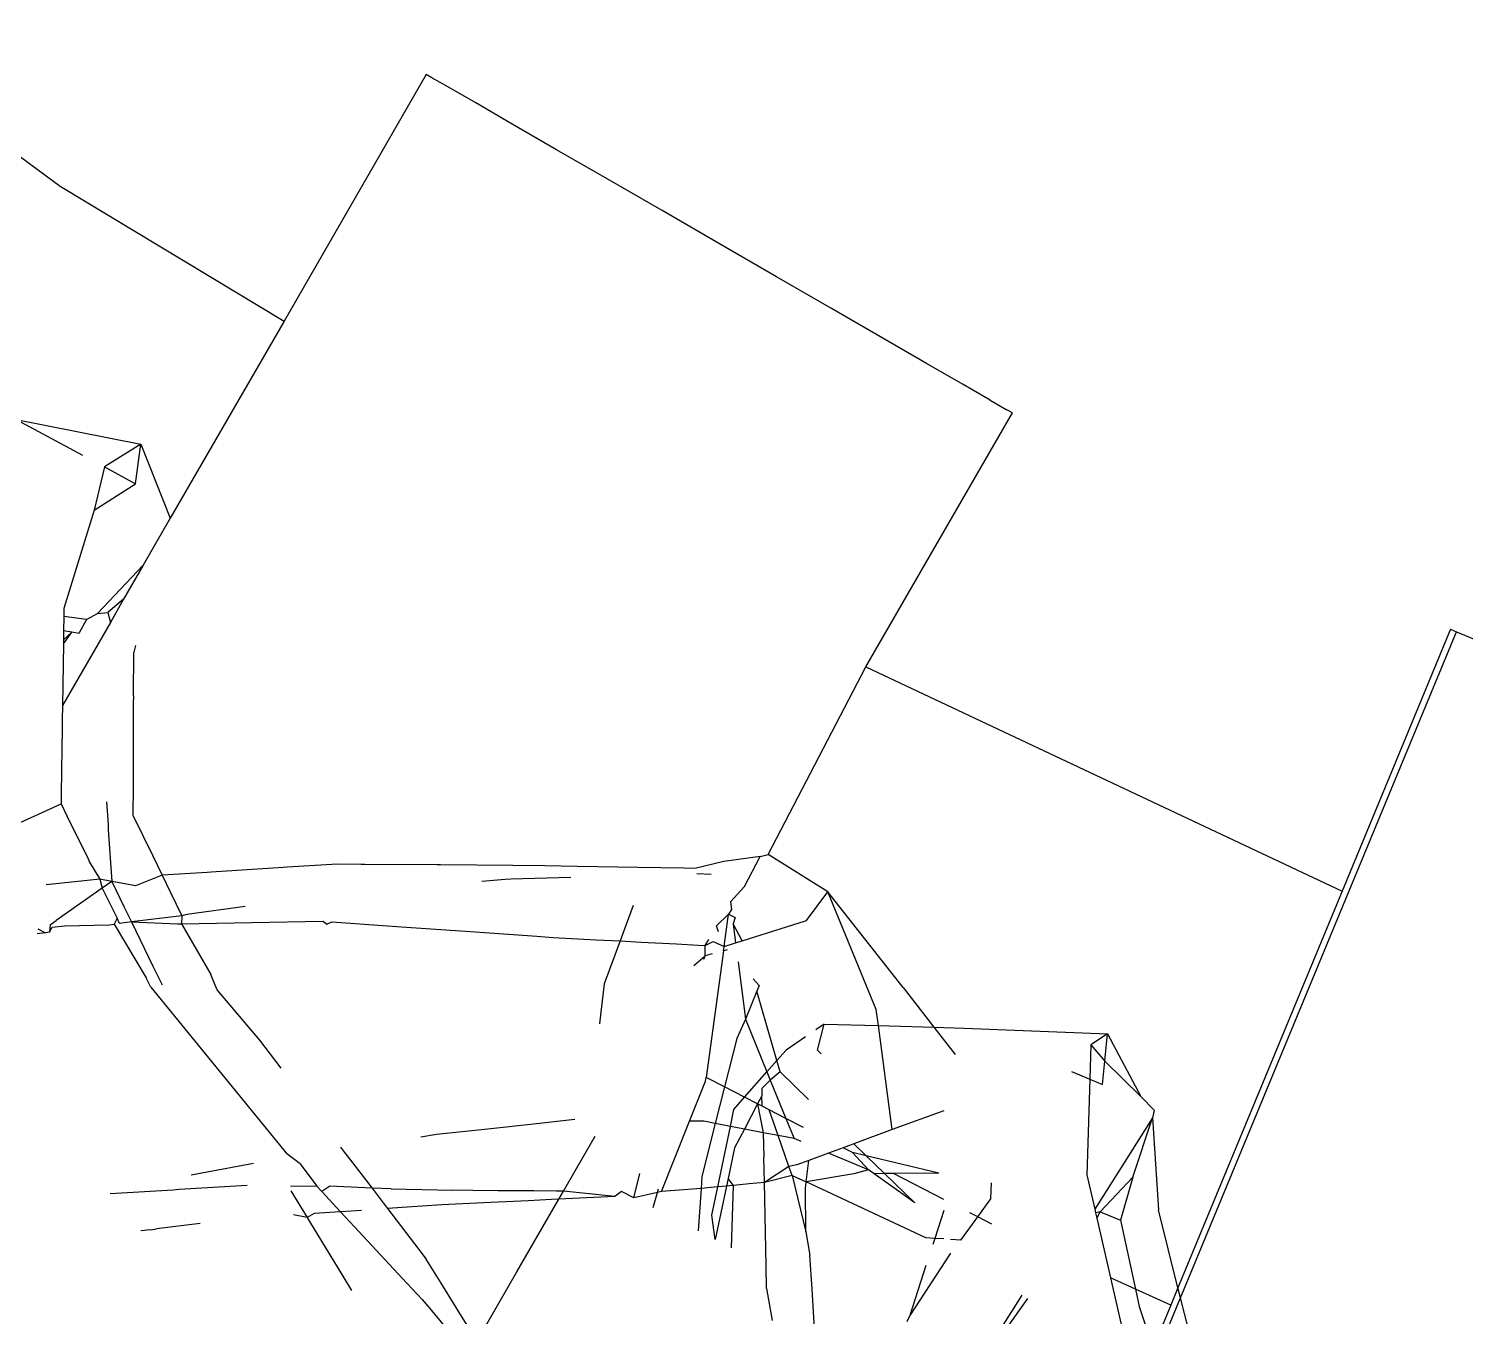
# Model space of a CAD drawing. Header units: inches. Extents: x 3324238 to 135265466, y -1036581 to 20094598.
# Drawn here: x 3354732.8879 to 3354733.3207, y -519089.1451 to -519088.7573 of the extents above; entities that cross this region are included whole.
import ezdxf

# ---------------------------------------------------------------- set-up
doc = ezdxf.new("R2010")
doc.units = ezdxf.units.IN
doc.header["$MEASUREMENT"] = 0

msp = doc.modelspace()

# ---------------------------------------------------------------- linework, layer by layer
for p, q in [((3354732.8332, -519088.75732, 0.00267), (3354732.89741, -519088.80478, 0.00267)), ((3354733.00767, -519088.77109, 0.00267), (3354732.96485, -519088.84536, 0.00267)), ((3354733.00937, -519088.77207, 0.00267), (3354733.00767, -519088.77109, 0.00267)), ((3354733.01439, -519088.77497, 0.00267), (3354733.00937, -519088.77207, 0.00267)), ((3354733.02255, -519088.77968, 0.00267), (3354733.01439, -519088.77497, 0.00267)), ((3354733.03353, -519088.78602, 0.00267), (3354733.02255, -519088.77968, 0.00267)), ((3354733.04691, -519088.79375, 0.00267), (3354733.03353, -519088.78602, 0.00267)), ((3354733.06218, -519088.80256, 0.00267), (3354733.04691, -519088.79375, 0.00267)), ((3354732.89741, -519088.80478, 0.00267), (3354732.96485, -519088.84536, 0.00267)), ((3354733.07875, -519088.81212, 0.00267), (3354733.06218, -519088.80256, 0.00267)), ((3354733.09597, -519088.82207, 0.00267), (3354733.07875, -519088.81212, 0.00267)), ((3354733.1132, -519088.83201, 0.00267), (3354733.09597, -519088.82207, 0.00267)), ((3354733.12976, -519088.84158, 0.00267), (3354733.1132, -519088.83201, 0.00267)), ((3354733.14503, -519088.85039, 0.00267), (3354733.12976, -519088.84158, 0.00267)), ((3354732.96485, -519088.84536, 0.00267), (3354732.93054, -519088.90473, 0.00267)), ((3354733.15841, -519088.85812, 0.00267), (3354733.14503, -519088.85039, 0.00267)), ((3354733.16939, -519088.86446, 0.00267), (3354733.15841, -519088.85812, 0.00267)), ((3354733.17248, -519088.86624, 0.00267), (3354733.16939, -519088.86446, 0.00267)), ((3354733.17755, -519088.86917, 0.00267), (3354733.17248, -519088.86624, 0.00267)), ((3354733.17755, -519088.86917, 0.00267), (3354733.18258, -519088.87207, 0.00267)), ((3354732.88409, -519088.87503, 0.00267), (3354732.90412, -519088.8858, 0.00267)), ((3354732.88409, -519088.87503, 0.00267), (3354732.92163, -519088.88242, 0.00267)), ((3354733.14013, -519088.94954, 0.00267), (3354733.18427, -519088.87305, 0.00267)), ((3354733.18427, -519088.87305, 0.00267), (3354733.18258, -519088.87207, 0.00267)), ((3354732.92163, -519088.88242, 0.00267), (3354732.9107, -519088.88933, 0.00267)), ((3354732.9201, -519088.89438, 0.00267), (3354732.92163, -519088.88242, 0.00267)), ((3354732.92163, -519088.88242, 0.00267), (3354732.93054, -519088.90473, 0.00267)), ((3354732.9107, -519088.88933, 0.00267), (3354732.90763, -519088.90231, 0.00267)), ((3354732.9107, -519088.88933, 0.00267), (3354732.9201, -519088.89438, 0.00267)), ((3354732.9107, -519088.88933, 0.00267), (3354732.9201, -519088.89438, 0.00267)), ((3354732.90763, -519088.90231, 0.00267), (3354732.9201, -519088.89438, 0.00267)), ((3354732.90763, -519088.90231, 0.00267), (3354732.89848, -519088.93194, 0.00267)), ((3354732.93054, -519088.90473, 0.00267), (3354732.92238, -519088.91886, 0.00267)), ((3354732.92238, -519088.91886, 0.00267), (3354732.90866, -519088.93347, 0.00267)), ((3354732.92238, -519088.91886, 0.00267), (3354732.91646, -519088.92911, 0.00267)), ((3354732.91646, -519088.92911, 0.00267), (3354732.9117, -519088.9332, 0.00267)), ((3354732.91646, -519088.92911, 0.00267), (3354732.91249, -519088.93616, 0.00267)), ((3354732.89845, -519088.93437, 0.00267), (3354732.89839, -519088.93864, 0.00267)), ((3354732.89848, -519088.93194, 0.00267), (3354732.89845, -519088.93437, 0.00267)), ((3354732.90535, -519088.93523, 0.00267), (3354732.89845, -519088.93437, 0.00267)), ((3354732.90535, -519088.93523, 0.00267), (3354732.90298, -519088.93952, 0.00267)), ((3354732.90535, -519088.93523, 0.00267), (3354732.90866, -519088.93347, 0.00267)), ((3354732.90866, -519088.93347, 0.00267), (3354732.9117, -519088.9332, 0.00267)), ((3354732.9117, -519088.9332, 0.00267), (3354732.91249, -519088.93616, 0.00267)), ((3354732.91249, -519088.93616, 0.00267), (3354732.89806, -519088.96118, 0.00267)), ((3354732.89833, -519088.94255, 0.00267), (3354732.90091, -519088.93913, 0.00267)), ((3354732.89839, -519088.93864, 0.00267), (3354732.89835, -519088.94137, 0.00267)), ((3354732.90091, -519088.93913, 0.00267), (3354732.89835, -519088.94137, 0.00267)), ((3354732.90091, -519088.93913, 0.00267), (3354732.89839, -519088.93864, 0.00267)), ((3354732.90298, -519088.93952, 0.00267), (3354732.90091, -519088.93913, 0.00267)), ((3354733.23489, -519089.13963, 0.00267), (3354733.318, -519088.93894, 0.00267)), ((3354733.31619, -519088.93819, 0.00267), (3354733.28355, -519089.01708, 0.00267)), ((3354733.31619, -519088.93819, 0.00267), (3354733.318, -519088.93894, 0.00267)), ((3354733.318, -519088.93894, 0.00267), (3354733.32336, -519088.94116, 0.00267)), ((3354732.89833, -519088.94255, 0.00267), (3354732.89806, -519088.96118, 0.00267)), ((3354732.89835, -519088.94137, 0.00267), (3354732.89833, -519088.94255, 0.00267)), ((3354732.92008, -519088.94307, 0.00267), (3354732.91953, -519088.94512, 0.00267)), ((3354732.9195, -519088.95823, 0.00267), (3354732.91953, -519088.94512, 0.00267)), ((3354733.11062, -519089.00602, 0.00267), (3354733.14013, -519088.94954, 0.00267)), ((3354733.14013, -519088.94954, 0.00267), (3354733.28355, -519089.01708, 0.00267)), ((3354732.89806, -519088.96118, 0.00267), (3354732.898, -519088.9656, 0.00267)), ((3354732.91942, -519088.98372, 0.00267), (3354732.91949, -519088.9594, 0.00267)), ((3354732.9195, -519088.95823, 0.00267), (3354732.91949, -519088.9594, 0.00267)), ((3354732.898, -519088.9656, 0.00267), (3354732.89784, -519088.97691, 0.00267)), ((3354732.89782, -519088.97792, 0.00267), (3354732.89764, -519088.9908, 0.00267)), ((3354732.89784, -519088.97691, 0.00267), (3354732.89782, -519088.97792, 0.00267)), ((3354732.91939, -519088.99444, 0.00267), (3354732.91942, -519088.98531, 0.00267)), ((3354732.91942, -519088.98531, 0.00267), (3354732.91942, -519088.98372, 0.00267)), ((3354732.85259, -519089.01119, 0.00267), (3354732.89764, -519088.9908, 0.00267)), ((3354732.89764, -519088.9908, 0.00267), (3354732.89941, -519088.99442, 0.00267)), ((3354732.91134, -519088.99019, 0.00267), (3354732.91178, -519088.99697, 0.00267)), ((3354732.89941, -519088.99442, 0.00267), (3354732.90577, -519089.00738, 0.00267)), ((3354732.91939, -519088.99444, 0.00267), (3354732.92526, -519089.00645, 0.00267)), ((3354732.91178, -519088.99697, 0.00267), (3354732.91187, -519088.99849, 0.00267)), ((3354732.91187, -519088.99849, 0.00267), (3354732.91289, -519089.01417, 0.00267)), ((3354732.90577, -519089.00738, 0.00267), (3354732.90623, -519089.00834, 0.00267)), ((3354732.90623, -519089.00834, 0.00267), (3354732.90927, -519089.01346, 0.00267)), ((3354732.92526, -519089.00645, 0.00267), (3354732.9281, -519089.01228, 0.00267)), ((3354732.98093, -519089.00896, 0.00267), (3354732.96575, -519089.00991, 0.00267)), ((3354732.98807, -519089.00902, 0.00267), (3354732.98093, -519089.00896, 0.00267)), ((3354732.98917, -519089.00903, 0.00267), (3354732.98807, -519089.00902, 0.00267)), ((3354733.01093, -519089.0092, 0.00267), (3354732.98917, -519089.00903, 0.00267)), ((3354733.01193, -519089.00921, 0.00267), (3354733.01093, -519089.0092, 0.00267)), ((3354733.03379, -519089.00938, 0.00267), (3354733.01193, -519089.00921, 0.00267)), ((3354733.0434, -519089.00946, 0.00267), (3354733.03379, -519089.00938, 0.00267)), ((3354733.05312, -519089.00963, 0.00267), (3354733.0434, -519089.00946, 0.00267)), ((3354733.09731, -519089.00819, 0.00267), (3354733.08856, -519089.01026, 0.00267)), ((3354733.10468, -519089.00717, 0.00267), (3354733.09731, -519089.00819, 0.00267)), ((3354733.1035, -519089.01565, 0.00267), (3354733.1083, -519089.00666, 0.00267)), ((3354733.1083, -519089.00666, 0.00267), (3354733.10468, -519089.00717, 0.00267)), ((3354733.1083, -519089.00666, 0.00267), (3354733.11062, -519089.00602, 0.00267)), ((3354733.12861, -519089.01725, 0.00267), (3354733.11062, -519089.00602, 0.00267)), ((3354732.90927, -519089.01346, 0.00267), (3354732.90179, -519089.01428, 0.00267)), ((3354732.91289, -519089.01417, 0.00267), (3354732.90927, -519089.01346, 0.00267)), ((3354732.90927, -519089.01346, 0.00267), (3354732.91007, -519089.01616, 0.00267)), ((3354732.9281, -519089.01228, 0.00267), (3354732.92008, -519089.0155, 0.00267)), ((3354732.94163, -519089.01143, 0.00267), (3354732.9281, -519089.01228, 0.00267)), ((3354732.9281, -519089.01228, 0.00267), (3354732.93065, -519089.01749, 0.00267)), ((3354732.94285, -519089.01135, 0.00267), (3354732.94163, -519089.01143, 0.00267)), ((3354732.96454, -519089.00999, 0.00267), (3354732.94285, -519089.01135, 0.00267)), ((3354732.96575, -519089.00991, 0.00267), (3354732.96454, -519089.00999, 0.00267)), ((3354733.03139, -519089.01359, 0.00267), (3354733.0244, -519089.01422, 0.00267)), ((3354733.03315, -519089.01343, 0.00267), (3354733.03139, -519089.01359, 0.00267)), ((3354733.0512, -519089.01297, 0.00267), (3354733.03315, -519089.01343, 0.00267)), ((3354733.07135, -519089.00995, 0.00267), (3354733.05312, -519089.00963, 0.00267)), ((3354733.08527, -519089.0102, 0.00267), (3354733.07135, -519089.00995, 0.00267)), ((3354733.08856, -519089.01026, 0.00267), (3354733.08527, -519089.0102, 0.00267)), ((3354733.0935, -519089.01204, 0.00267), (3354733.08918, -519089.01191, 0.00267)), ((3354732.90179, -519089.01428, 0.00267), (3354732.89312, -519089.01523, 0.00267)), ((3354732.91007, -519089.01616, 0.00267), (3354732.89617, -519089.02591, 0.00267)), ((3354732.91289, -519089.01417, 0.00267), (3354732.91007, -519089.01616, 0.00267)), ((3354732.91007, -519089.01616, 0.00267), (3354732.91451, -519089.02523, 0.00267)), ((3354732.91904, -519089.0153, 0.00267), (3354732.91289, -519089.01417, 0.00267)), ((3354732.91289, -519089.01417, 0.00267), (3354732.91655, -519089.02167, 0.00267)), ((3354732.92008, -519089.0155, 0.00267), (3354732.91904, -519089.0153, 0.00267)), ((3354732.93065, -519089.01749, 0.00267), (3354732.93407, -519089.02451, 0.00267)), ((3354733.09928, -519089.02032, 0.00267), (3354733.1035, -519089.01565, 0.00267)), ((3354733.12225, -519089.02595, 0.00267), (3354733.12861, -519089.01725, 0.00267)), ((3354733.14325, -519089.05269, 0.00267), (3354733.12861, -519089.01725, 0.00267)), ((3354733.15133, -519089.04616, 0.00267), (3354733.12861, -519089.01725, 0.00267)), ((3354733.28355, -519089.01708, 0.00267), (3354733.23413, -519089.13659, 0.00267)), ((3354732.91655, -519089.02167, 0.00267), (3354732.91882, -519089.02634, 0.00267)), ((3354732.95313, -519089.02174, 0.00267), (3354732.93557, -519089.02409, 0.00267)), ((3354733.07, -519089.02142, 0.00267), (3354733.06603, -519089.03209, 0.00267)), ((3354733.09928, -519089.02032, 0.00267), (3354733.09957, -519089.02258, 0.00267)), ((3354732.89433, -519089.02721, 0.00267), (3354732.89617, -519089.02591, 0.00267)), ((3354732.91451, -519089.02523, 0.00267), (3354732.91365, -519089.02703, 0.00267)), ((3354732.91529, -519089.02681, 0.00267), (3354732.91451, -519089.02523, 0.00267)), ((3354732.91882, -519089.02634, 0.00267), (3354732.91529, -519089.02681, 0.00267)), ((3354732.93407, -519089.02451, 0.00267), (3354732.91882, -519089.02634, 0.00267)), ((3354732.91882, -519089.02634, 0.00267), (3354732.92533, -519089.03967, 0.00267)), ((3354732.91882, -519089.02634, 0.00267), (3354732.93267, -519089.02695, 0.00267)), ((3354732.93407, -519089.02451, 0.00267), (3354732.93395, -519089.02693, 0.00267)), ((3354732.93395, -519089.02693, 0.00267), (3354732.95498, -519089.02656, 0.00267)), ((3354732.93557, -519089.02409, 0.00267), (3354732.93407, -519089.02451, 0.00267)), ((3354732.95498, -519089.02656, 0.00267), (3354732.97665, -519089.02618, 0.00267)), ((3354732.97665, -519089.02618, 0.00267), (3354732.9777, -519089.02699, 0.00267)), ((3354732.9777, -519089.02699, 0.00267), (3354732.97926, -519089.02636, 0.00267)), ((3354732.97926, -519089.02636, 0.00267), (3354733.00018, -519089.02783, 0.00267)), ((3354733.09509, -519089.02757, 0.00267), (3354733.09876, -519089.02401, 0.00267)), ((3354733.09741, -519089.03374, 0.00267), (3354733.09876, -519089.02401, 0.00267)), ((3354733.09957, -519089.02258, 0.00267), (3354733.09876, -519089.02401, 0.00267)), ((3354733.09876, -519089.02401, 0.00267), (3354733.10072, -519089.025, 0.00267)), ((3354733.10072, -519089.025, 0.00267), (3354733.10014, -519089.02696, 0.00267)), ((3354733.10288, -519089.03203, 0.00267), (3354733.12225, -519089.02595, 0.00267)), ((3354732.89292, -519089.02964, 0.00267), (3354732.8904, -519089.02996, 0.00267)), ((3354732.89068, -519089.02846, 0.00267), (3354732.89292, -519089.02964, 0.00267)), ((3354732.89412, -519089.02949, 0.00267), (3354732.89292, -519089.02964, 0.00267)), ((3354732.89433, -519089.02721, 0.00267), (3354732.89412, -519089.02949, 0.00267)), ((3354732.89412, -519089.02949, 0.00267), (3354732.89499, -519089.02796, 0.00267)), ((3354732.89499, -519089.02796, 0.00267), (3354732.89872, -519089.02754, 0.00267)), ((3354732.89872, -519089.02754, 0.00267), (3354732.91216, -519089.02722, 0.00267)), ((3354732.91216, -519089.02722, 0.00267), (3354732.91365, -519089.02703, 0.00267)), ((3354732.91365, -519089.02703, 0.00267), (3354732.92331, -519089.04317, 0.00267)), ((3354732.93267, -519089.02695, 0.00267), (3354732.93395, -519089.02693, 0.00267)), ((3354732.93395, -519089.02693, 0.00267), (3354732.94273, -519089.04224, 0.00267)), ((3354733.00018, -519089.02783, 0.00267), (3354733.02235, -519089.02938, 0.00267)), ((3354733.02235, -519089.02938, 0.00267), (3354733.04097, -519089.03069, 0.00267)), ((3354733.04097, -519089.03069, 0.00267), (3354733.04588, -519089.03103, 0.00267)), ((3354733.04588, -519089.03103, 0.00267), (3354733.05887, -519089.03172, 0.00267)), ((3354733.09575, -519089.02933, 0.00267), (3354733.09509, -519089.02757, 0.00267)), ((3354733.10014, -519089.02696, 0.00267), (3354733.10087, -519089.03266, 0.00267)), ((3354733.10288, -519089.03203, 0.00267), (3354733.10014, -519089.02696, 0.00267)), ((3354733.05887, -519089.03172, 0.00267), (3354733.06603, -519089.03209, 0.00267)), ((3354733.06603, -519089.03209, 0.00267), (3354733.06124, -519089.045, 0.00267)), ((3354733.06603, -519089.03209, 0.00267), (3354733.07244, -519089.03243, 0.00267)), ((3354733.07244, -519089.03243, 0.00267), (3354733.083, -519089.03298, 0.00267)), ((3354733.083, -519089.03298, 0.00267), (3354733.0896, -519089.03333, 0.00267)), ((3354733.0896, -519089.03333, 0.00267), (3354733.0917, -519089.03344, 0.00267)), ((3354733.09166, -519089.03656, 0.00267), (3354733.0917, -519089.03344, 0.00267)), ((3354733.0917, -519089.03344, 0.00267), (3354733.09274, -519089.03164, 0.00267)), ((3354733.0917, -519089.03344, 0.00267), (3354733.09409, -519089.03225, 0.00267)), ((3354733.09723, -519089.03505, 0.00267), (3354733.09196, -519089.07322, 0.00267)), ((3354733.09409, -519089.03225, 0.00267), (3354733.09741, -519089.03374, 0.00267)), ((3354733.09723, -519089.03505, 0.00267), (3354733.09741, -519089.03374, 0.00267)), ((3354733.09833, -519089.03476, 0.00267), (3354733.09723, -519089.03505, 0.00267)), ((3354733.09741, -519089.03374, 0.00267), (3354733.10087, -519089.03266, 0.00267)), ((3354733.10087, -519089.03266, 0.00267), (3354733.10288, -519089.03203, 0.00267)), ((3354732.92533, -519089.03967, 0.00267), (3354732.92806, -519089.04528, 0.00267)), ((3354733.08824, -519089.03944, 0.00267), (3354733.09166, -519089.03656, 0.00267)), ((3354733.09131, -519089.03753, 0.00267), (3354733.09166, -519089.03656, 0.00267)), ((3354733.09382, -519089.03597, 0.00267), (3354733.09166, -519089.03656, 0.00267)), ((3354733.10162, -519089.03842, 0.00267), (3354733.10384, -519089.05561, 0.00267)), ((3354732.92469, -519089.04598, 0.00267), (3354732.92331, -519089.04317, 0.00267)), ((3354732.94408, -519089.04544, 0.00267), (3354732.94273, -519089.04224, 0.00267)), ((3354733.10799, -519089.04549, 0.00267), (3354733.10619, -519089.04349, 0.00267)), ((3354732.92469, -519089.04598, 0.00267), (3354732.96562, -519089.09619, 0.00267)), ((3354732.94467, -519089.04682, 0.00267), (3354732.94408, -519089.04544, 0.00267)), ((3354732.95753, -519089.06194, 0.00267), (3354732.94467, -519089.04682, 0.00267)), ((3354733.06124, -519089.045, 0.00267), (3354733.06023, -519089.05359, 0.00267)), ((3354733.10726, -519089.04722, 0.00267), (3354733.10384, -519089.05561, 0.00267)), ((3354733.10799, -519089.04549, 0.00267), (3354733.10726, -519089.04722, 0.00267)), ((3354733.11328, -519089.06811, 0.00267), (3354733.10726, -519089.04722, 0.00267)), ((3354733.15133, -519089.04616, 0.00267), (3354733.16059, -519089.05805, 0.00267)), ((3354733.14389, -519089.05757, 0.00267), (3354733.14325, -519089.05269, 0.00267)), ((3354733.06023, -519089.05359, 0.00267), (3354733.05982, -519089.05708, 0.00267)), ((3354733.10384, -519089.05561, 0.00267), (3354733.10125, -519089.06151, 0.00267)), ((3354733.10384, -519089.05561, 0.00267), (3354733.11029, -519089.07151, 0.00267)), ((3354733.12752, -519089.05711, 0.00267), (3354733.12501, -519089.05883, 0.00267)), ((3354733.12552, -519089.06498, 0.00267), (3354733.12752, -519089.05711, 0.00267)), ((3354733.12752, -519089.05711, 0.00267), (3354733.14389, -519089.05757, 0.00267)), ((3354733.10125, -519089.06151, 0.00267), (3354733.09754, -519089.07608, 0.00267)), ((3354733.1219, -519089.06095, 0.00267), (3354733.11605, -519089.06495, 0.00267)), ((3354733.14803, -519089.08886, 0.00267), (3354733.14389, -519089.05757, 0.00267)), ((3354733.14389, -519089.05757, 0.00267), (3354733.16059, -519089.05805, 0.00267)), ((3354733.16059, -519089.05805, 0.00267), (3354733.16967, -519089.05831, 0.00267)), ((3354733.16059, -519089.05805, 0.00267), (3354733.16705, -519089.06633, 0.00267)), ((3354733.16967, -519089.05831, 0.00267), (3354733.21286, -519089.0601, 0.00267)), ((3354733.21286, -519089.0601, 0.00267), (3354733.20787, -519089.06336, 0.00267)), ((3354733.21205, -519089.06834, 0.00267), (3354733.21286, -519089.0601, 0.00267)), ((3354733.21286, -519089.0601, 0.00267), (3354733.22296, -519089.07896, 0.00267)), ((3354732.96391, -519089.07044, 0.00267), (3354732.95753, -519089.06194, 0.00267)), ((3354733.11328, -519089.06811, 0.00267), (3354733.11605, -519089.06495, 0.00267)), ((3354733.1266, -519089.06612, 0.00267), (3354733.12552, -519089.06498, 0.00267)), ((3354733.20787, -519089.06336, 0.00267), (3354733.20755, -519089.07377, 0.00267)), ((3354733.20787, -519089.06336, 0.00267), (3354733.21205, -519089.06834, 0.00267)), ((3354733.11029, -519089.07151, 0.00267), (3354733.11328, -519089.06811, 0.00267)), ((3354733.11426, -519089.0715, 0.00267), (3354733.11328, -519089.06811, 0.00267)), ((3354733.21136, -519089.07537, 0.00267), (3354733.21205, -519089.06834, 0.00267)), ((3354733.21205, -519089.06834, 0.00267), (3354733.22296, -519089.07896, 0.00267)), ((3354733.08701, -519089.08635, 0.00267), (3354733.09181, -519089.07432, 0.00267)), ((3354733.09181, -519089.07432, 0.00267), (3354733.09196, -519089.07322, 0.00267)), ((3354733.09754, -519089.07608, 0.00267), (3354733.09196, -519089.07322, 0.00267)), ((3354733.10357, -519089.07917, 0.00267), (3354733.11029, -519089.07151, 0.00267)), ((3354733.1113, -519089.07398, 0.00267), (3354733.10872, -519089.07656, 0.00267)), ((3354733.11029, -519089.07151, 0.00267), (3354733.1113, -519089.07398, 0.00267)), ((3354733.11426, -519089.0715, 0.00267), (3354733.1113, -519089.07398, 0.00267)), ((3354733.1113, -519089.07398, 0.00267), (3354733.11598, -519089.08553, 0.00267)), ((3354733.11426, -519089.0715, 0.00267), (3354733.12285, -519089.07987, 0.00267)), ((3354733.20205, -519089.07144, 0.00267), (3354733.20755, -519089.07377, 0.00267)), ((3354733.20755, -519089.07377, 0.00267), (3354733.2067, -519089.10252, 0.00267)), ((3354733.20755, -519089.07377, 0.00267), (3354733.21136, -519089.07537, 0.00267)), ((3354733.09754, -519089.07608, 0.00267), (3354733.09474, -519089.08708, 0.00267)), ((3354733.10357, -519089.07917, 0.00267), (3354733.09754, -519089.07608, 0.00267)), ((3354733.10879, -519089.07873, 0.00267), (3354733.1075, -519089.08118, 0.00267)), ((3354733.10872, -519089.07656, 0.00267), (3354733.10879, -519089.07873, 0.00267)), ((3354733.1089, -519089.0819, 0.00267), (3354733.10879, -519089.07873, 0.00267)), ((3354733.09929, -519089.08795, 0.00267), (3354733.10037, -519089.08281, 0.00267)), ((3354733.10037, -519089.08281, 0.00267), (3354733.10357, -519089.07917, 0.00267)), ((3354733.1075, -519089.08118, 0.00267), (3354733.10351, -519089.08876, 0.00267)), ((3354733.1075, -519089.08118, 0.00267), (3354733.10357, -519089.07917, 0.00267)), ((3354733.1075, -519089.08118, 0.00267), (3354733.10915, -519089.08985, 0.00267)), ((3354733.1089, -519089.0819, 0.00267), (3354733.1075, -519089.08118, 0.00267)), ((3354733.11097, -519089.08296, 0.00267), (3354733.1089, -519089.0819, 0.00267)), ((3354733.11598, -519089.08553, 0.00267), (3354733.11097, -519089.08296, 0.00267)), ((3354733.11368, -519089.09072, 0.00267), (3354733.11097, -519089.08296, 0.00267)), ((3354733.22296, -519089.07896, 0.00267), (3354733.22691, -519089.08305, 0.00267)), ((3354733.22691, -519089.08305, 0.00267), (3354733.22641, -519089.08541, 0.00267)), ((3354733.04086, -519089.08716, 0.00267), (3354733.02616, -519089.08876, 0.00267)), ((3354733.05246, -519089.0859, 0.00267), (3354733.04086, -519089.08716, 0.00267)), ((3354733.07856, -519089.10758, 0.00267), (3354733.08701, -519089.08635, 0.00267)), ((3354733.09132, -519089.08642, 0.00267), (3354733.08701, -519089.08635, 0.00267)), ((3354733.09474, -519089.08708, 0.00267), (3354733.09068, -519089.10305, 0.00267)), ((3354733.09474, -519089.08708, 0.00267), (3354733.09132, -519089.08642, 0.00267)), ((3354733.09929, -519089.08795, 0.00267), (3354733.09474, -519089.08708, 0.00267)), ((3354733.11598, -519089.08553, 0.00267), (3354733.11845, -519089.09163, 0.00267)), ((3354733.12134, -519089.08828, 0.00267), (3354733.11598, -519089.08553, 0.00267)), ((3354733.16363, -519089.08325, 0.00267), (3354733.14803, -519089.08886, 0.00267)), ((3354733.22641, -519089.08541, 0.00267), (3354733.20907, -519089.11291, 0.00267)), ((3354733.22053, -519089.10328, 0.00267), (3354733.22641, -519089.08541, 0.00267)), ((3354733.22641, -519089.08541, 0.00267), (3354733.22823, -519089.11308, 0.00267)), ((3354733.01078, -519089.09043, 0.00267), (3354733.00606, -519089.09117, 0.00267)), ((3354733.02616, -519089.08876, 0.00267), (3354733.01078, -519089.09043, 0.00267)), ((3354733.05294, -519089.1006, 0.00267), (3354733.05852, -519089.09093, 0.00267)), ((3354733.09547, -519089.10617, 0.00267), (3354733.09929, -519089.08795, 0.00267)), ((3354733.10351, -519089.08876, 0.00267), (3354733.09929, -519089.08795, 0.00267)), ((3354733.10351, -519089.08876, 0.00267), (3354733.10055, -519089.09438, 0.00267)), ((3354733.10915, -519089.08985, 0.00267), (3354733.10351, -519089.08876, 0.00267)), ((3354733.10915, -519089.08985, 0.00267), (3354733.10939, -519089.09718, 0.00267)), ((3354733.11368, -519089.09072, 0.00267), (3354733.10915, -519089.08985, 0.00267)), ((3354733.11693, -519089.09998, 0.00267), (3354733.11368, -519089.09072, 0.00267)), ((3354733.11845, -519089.09163, 0.00267), (3354733.11368, -519089.09072, 0.00267)), ((3354733.12058, -519089.09252, 0.00267), (3354733.11845, -519089.09163, 0.00267)), ((3354733.14803, -519089.08886, 0.00267), (3354733.13647, -519089.09315, 0.00267)), ((3354732.98185, -519089.0942, 0.00267), (3354732.98305, -519089.09577, 0.00267)), ((3354732.98305, -519089.09577, 0.00267), (3354732.98381, -519089.09677, 0.00267)), ((3354733.10055, -519089.09438, 0.00267), (3354733.09859, -519089.10361, 0.00267)), ((3354733.12885, -519089.09598, 0.00267), (3354733.12288, -519089.09819, 0.00267)), ((3354733.13321, -519089.09436, 0.00267), (3354733.12885, -519089.09598, 0.00267)), ((3354733.14085, -519089.10099, 0.00267), (3354733.12885, -519089.09598, 0.00267)), ((3354733.13647, -519089.09315, 0.00267), (3354733.13321, -519089.09436, 0.00267)), ((3354733.13604, -519089.09581, 0.00267), (3354733.13321, -519089.09436, 0.00267)), ((3354733.14023, -519089.09681, 0.00267), (3354733.13604, -519089.09581, 0.00267)), ((3354733.14085, -519089.10099, 0.00267), (3354733.13604, -519089.09581, 0.00267)), ((3354733.13647, -519089.09315, 0.00267), (3354733.14023, -519089.09681, 0.00267)), ((3354732.95562, -519089.09913, 0.00267), (3354732.93686, -519089.10262, 0.00267)), ((3354732.96963, -519089.09922, 0.00267), (3354732.96562, -519089.09619, 0.00267)), ((3354732.96963, -519089.09922, 0.00267), (3354732.97473, -519089.10599, 0.00267)), ((3354732.98381, -519089.09677, 0.00267), (3354732.99133, -519089.1066, 0.00267)), ((3354733.10954, -519089.10485, 0.00267), (3354733.10939, -519089.09718, 0.00267)), ((3354733.11693, -519089.09998, 0.00267), (3354733.10954, -519089.10485, 0.00267)), ((3354733.11933, -519089.09951, 0.00267), (3354733.11693, -519089.09998, 0.00267)), ((3354733.11788, -519089.10269, 0.00267), (3354733.11693, -519089.09998, 0.00267)), ((3354733.12288, -519089.09819, 0.00267), (3354733.11933, -519089.09951, 0.00267)), ((3354733.12211, -519089.10466, 0.00267), (3354733.12288, -519089.09819, 0.00267)), ((3354733.16209, -519089.10201, 0.00267), (3354733.14023, -519089.09681, 0.00267)), ((3354733.14574, -519089.10218, 0.00267), (3354733.14023, -519089.09681, 0.00267)), ((3354733.049, -519089.10742, 0.00267), (3354733.05294, -519089.1006, 0.00267)), ((3354733.07019, -519089.10944, 0.00267), (3354733.07196, -519089.1021, 0.00267)), ((3354733.09068, -519089.10305, 0.00267), (3354733.09044, -519089.10664, 0.00267)), ((3354733.09859, -519089.10361, 0.00267), (3354733.0981, -519089.10593, 0.00267)), ((3354733.10018, -519089.10573, 0.00267), (3354733.09859, -519089.10361, 0.00267)), ((3354733.11788, -519089.10269, 0.00267), (3354733.10954, -519089.10485, 0.00267)), ((3354733.11788, -519089.10269, 0.00267), (3354733.12211, -519089.10466, 0.00267)), ((3354733.11788, -519089.10269, 0.00267), (3354733.12201, -519089.11971, 0.00267)), ((3354733.12187, -519089.10669, 0.00267), (3354733.12211, -519089.10466, 0.00267)), ((3354733.13647, -519089.10228, 0.00267), (3354733.12211, -519089.10466, 0.00267)), ((3354733.15821, -519089.12149, 0.00267), (3354733.12211, -519089.10466, 0.00267)), ((3354733.14085, -519089.10099, 0.00267), (3354733.13647, -519089.10228, 0.00267)), ((3354733.14255, -519089.10222, 0.00267), (3354733.14085, -519089.10099, 0.00267)), ((3354733.14574, -519089.10218, 0.00267), (3354733.14255, -519089.10222, 0.00267)), ((3354733.1548, -519089.11101, 0.00267), (3354733.14255, -519089.10222, 0.00267)), ((3354733.14841, -519089.10215, 0.00267), (3354733.14574, -519089.10218, 0.00267)), ((3354733.14574, -519089.10218, 0.00267), (3354733.1548, -519089.11101, 0.00267)), ((3354733.16209, -519089.10201, 0.00267), (3354733.14841, -519089.10215, 0.00267)), ((3354733.16357, -519089.10992, 0.00267), (3354733.14841, -519089.10215, 0.00267)), ((3354733.2067, -519089.10252, 0.00267), (3354733.20907, -519089.11291, 0.00267)), ((3354733.22053, -519089.10328, 0.00267), (3354733.21071, -519089.11367, 0.00267)), ((3354733.22053, -519089.10328, 0.00267), (3354733.21677, -519089.11616, 0.00267)), ((3354732.93145, -519089.10711, 0.00267), (3354732.91248, -519089.10825, 0.00267)), ((3354732.9332, -519089.107, 0.00267), (3354732.93145, -519089.10711, 0.00267)), ((3354732.95371, -519089.10577, 0.00267), (3354732.9332, -519089.107, 0.00267)), ((3354732.97473, -519089.10599, 0.00267), (3354732.96673, -519089.10606, 0.00267)), ((3354732.96687, -519089.10734, 0.00267), (3354732.97174, -519089.11536, 0.00267)), ((3354732.97473, -519089.10599, 0.00267), (3354732.97622, -519089.1076, 0.00267)), ((3354732.97856, -519089.10596, 0.00267), (3354732.97622, -519089.1076, 0.00267)), ((3354732.97622, -519089.1076, 0.00267), (3354732.98185, -519089.11367, 0.00267)), ((3354732.99133, -519089.1066, 0.00267), (3354732.97856, -519089.10596, 0.00267)), ((3354732.99708, -519089.10673, 0.00267), (3354732.99133, -519089.1066, 0.00267)), ((3354732.99133, -519089.1066, 0.00267), (3354732.99465, -519089.11094, 0.00267)), ((3354732.99708, -519089.10673, 0.00267), (3354733.01562, -519089.10714, 0.00267)), ((3354733.02169, -519089.10727, 0.00267), (3354733.01562, -519089.10714, 0.00267)), ((3354733.02922, -519089.10731, 0.00267), (3354733.02169, -519089.10727, 0.00267)), ((3354733.04007, -519089.10737, 0.00267), (3354733.02922, -519089.10731, 0.00267)), ((3354733.04689, -519089.10741, 0.00267), (3354733.04007, -519089.10737, 0.00267)), ((3354733.049, -519089.10742, 0.00267), (3354733.04689, -519089.10741, 0.00267)), ((3354733.04757, -519089.1099, 0.00267), (3354733.049, -519089.10742, 0.00267)), ((3354733.06449, -519089.10907, 0.00267), (3354733.04757, -519089.1099, 0.00267)), ((3354733.06449, -519089.10907, 0.00267), (3354733.049, -519089.10742, 0.00267)), ((3354733.06643, -519089.10751, 0.00267), (3354733.06449, -519089.10907, 0.00267)), ((3354733.07019, -519089.10944, 0.00267), (3354733.06643, -519089.10751, 0.00267)), ((3354733.07728, -519089.10787, 0.00267), (3354733.07019, -519089.10944, 0.00267)), ((3354733.076, -519089.11242, 0.00267), (3354733.07728, -519089.10787, 0.00267)), ((3354733.07728, -519089.10787, 0.00267), (3354733.07759, -519089.10677, 0.00267)), ((3354733.07856, -519089.10758, 0.00267), (3354733.07728, -519089.10787, 0.00267)), ((3354733.09044, -519089.10664, 0.00267), (3354733.07856, -519089.10758, 0.00267)), ((3354733.09044, -519089.10664, 0.00267), (3354733.0896, -519089.11939, 0.00267)), ((3354733.09547, -519089.10617, 0.00267), (3354733.09044, -519089.10664, 0.00267)), ((3354733.09369, -519089.11466, 0.00267), (3354733.09547, -519089.10617, 0.00267)), ((3354733.0981, -519089.10593, 0.00267), (3354733.09469, -519089.122, 0.00267)), ((3354733.0981, -519089.10593, 0.00267), (3354733.09547, -519089.10617, 0.00267)), ((3354733.10018, -519089.10573, 0.00267), (3354733.0981, -519089.10593, 0.00267)), ((3354733.09957, -519089.1245, 0.00267), (3354733.10018, -519089.10573, 0.00267)), ((3354733.1049, -519089.10529, 0.00267), (3354733.10018, -519089.10573, 0.00267)), ((3354733.10954, -519089.10485, 0.00267), (3354733.1049, -519089.10529, 0.00267)), ((3354733.11004, -519089.12986, 0.00267), (3354733.10954, -519089.10485, 0.00267)), ((3354733.12201, -519089.11971, 0.00267), (3354733.12187, -519089.10669, 0.00267)), ((3354733.17779, -519089.10972, 0.00267), (3354733.1779, -519089.10496, 0.00267)), ((3354732.98819, -519089.11324, 0.00267), (3354732.98185, -519089.11367, 0.00267)), ((3354732.99465, -519089.11094, 0.00267), (3354732.99533, -519089.11184, 0.00267)), ((3354732.99533, -519089.11184, 0.00267), (3354732.99601, -519089.11272, 0.00267)), ((3354733.01236, -519089.11162, 0.00267), (3354732.99601, -519089.11272, 0.00267)), ((3354732.99601, -519089.11272, 0.00267), (3354733.00539, -519089.12499, 0.00267)), ((3354733.02716, -519089.1109, 0.00267), (3354733.01236, -519089.11162, 0.00267)), ((3354733.03835, -519089.11035, 0.00267), (3354733.02716, -519089.1109, 0.00267)), ((3354733.03494, -519089.13179, 0.00267), (3354733.04757, -519089.1099, 0.00267)), ((3354733.04539, -519089.11, 0.00267), (3354733.03835, -519089.11035, 0.00267)), ((3354733.04757, -519089.1099, 0.00267), (3354733.04539, -519089.11, 0.00267)), ((3354733.16356, -519089.11325, 0.00267), (3354733.16084, -519089.12167, 0.00267)), ((3354733.17383, -519089.11518, 0.00267), (3354733.17779, -519089.10972, 0.00267)), ((3354733.20907, -519089.11291, 0.00267), (3354733.20932, -519089.11403, 0.00267)), ((3354733.23413, -519089.13659, 0.00267), (3354733.22823, -519089.11308, 0.00267)), ((3354732.93956, -519089.1172, 0.00267), (3354732.92644, -519089.11884, 0.00267)), ((3354732.97174, -519089.11536, 0.00267), (3354732.96769, -519089.11462, 0.00267)), ((3354732.97384, -519089.1142, 0.00267), (3354732.97174, -519089.11536, 0.00267)), ((3354732.97174, -519089.11536, 0.00267), (3354732.97248, -519089.11658, 0.00267)), ((3354732.97248, -519089.11658, 0.00267), (3354732.98218, -519089.13254, 0.00267)), ((3354732.98185, -519089.11367, 0.00267), (3354732.97384, -519089.1142, 0.00267)), ((3354732.98185, -519089.11367, 0.00267), (3354732.98878, -519089.12112, 0.00267)), ((3354733.09469, -519089.122, 0.00267), (3354733.09369, -519089.11466, 0.00267)), ((3354733.16874, -519089.12222, 0.00267), (3354733.17383, -519089.11518, 0.00267)), ((3354733.17383, -519089.11518, 0.00267), (3354733.17143, -519089.11395, 0.00267)), ((3354733.17809, -519089.11736, 0.00267), (3354733.17383, -519089.11518, 0.00267)), ((3354733.21071, -519089.11367, 0.00267), (3354733.20932, -519089.11403, 0.00267)), ((3354733.20932, -519089.11403, 0.00267), (3354733.20967, -519089.11555, 0.00267)), ((3354733.20967, -519089.11555, 0.00267), (3354733.21071, -519089.11367, 0.00267)), ((3354733.20967, -519089.11555, 0.00267), (3354733.21378, -519089.13356, 0.00267)), ((3354733.21071, -519089.11367, 0.00267), (3354733.21677, -519089.11616, 0.00267)), ((3354733.21677, -519089.11616, 0.00267), (3354733.22129, -519089.13695, 0.00267)), ((3354732.92455, -519089.11908, 0.00267), (3354732.92171, -519089.11943, 0.00267)), ((3354732.92455, -519089.11908, 0.00267), (3354732.92644, -519089.11884, 0.00267)), ((3354732.98878, -519089.12112, 0.00267), (3354733.00042, -519089.13365, 0.00267)), ((3354733.12201, -519089.11971, 0.00267), (3354733.1232, -519089.12677, 0.00267)), ((3354733.16084, -519089.12167, 0.00267), (3354733.15821, -519089.12149, 0.00267)), ((3354733.16084, -519089.12167, 0.00267), (3354733.16025, -519089.12348, 0.00267)), ((3354733.16354, -519089.12186, 0.00267), (3354733.16084, -519089.12167, 0.00267)), ((3354733.16874, -519089.12222, 0.00267), (3354733.16563, -519089.122, 0.00267)), ((3354733.00539, -519089.12499, 0.00267), (3354733.00764, -519089.12794, 0.00267)), ((3354733.16557, -519089.12612, 0.00267), (3354733.15332, -519089.14492, 0.00267)), ((3354733.01266, -519089.13601, 0.00267), (3354733.00764, -519089.12794, 0.00267)), ((3354733.11018, -519089.13675, 0.00267), (3354733.11004, -519089.12986, 0.00267)), ((3354733.12387, -519089.13695, 0.00267), (3354733.1232, -519089.12677, 0.00267)), ((3354733.15821, -519089.12981, 0.00267), (3354733.15332, -519089.14492, 0.00267)), ((3354732.98218, -519089.13254, 0.00267), (3354732.9851, -519089.13734, 0.00267)), ((3354733.00042, -519089.13365, 0.00267), (3354733.00642, -519089.14011, 0.00267)), ((3354733.03184, -519089.13716, 0.00267), (3354733.03494, -519089.13179, 0.00267)), ((3354733.22129, -519089.13695, 0.00267), (3354733.21378, -519089.13356, 0.00267)), ((3354733.21378, -519089.13356, 0.00267), (3354733.2193, -519089.15776, 0.00267)), ((3354733.0183, -519089.14509, 0.00267), (3354733.01266, -519089.13601, 0.00267)), ((3354733.02295, -519089.15256, 0.00267), (3354733.03184, -519089.13716, 0.00267)), ((3354733.11018, -519089.13675, 0.00267), (3354733.11185, -519089.14644, 0.00267)), ((3354733.12465, -519089.14888, 0.00267), (3354733.12387, -519089.13695, 0.00267)), ((3354733.16827, -519089.1687, 0.00267), (3354733.18714, -519089.13882, 0.00267)), ((3354733.23198, -519089.14179, 0.00267), (3354733.22129, -519089.13695, 0.00267)), ((3354733.22129, -519089.13695, 0.00267), (3354733.22243, -519089.1422, 0.00267)), ((3354733.23413, -519089.13659, 0.00267), (3354733.23198, -519089.14179, 0.00267)), ((3354733.23489, -519089.13963, 0.00267), (3354733.23413, -519089.13659, 0.00267)), ((3354733.00642, -519089.14011, 0.00267), (3354733.00872, -519089.14284, 0.00267)), ((3354733.00872, -519089.14284, 0.00267), (3354733.01517, -519089.15051, 0.00267)), ((3354733.1888, -519089.1398, 0.00267), (3354733.16827, -519089.1687, 0.00267)), ((3354733.22243, -519089.1422, 0.00267), (3354733.2266, -519089.15478, 0.00267)), ((3354733.23198, -519089.14179, 0.00267), (3354733.2266, -519089.15478, 0.00267)), ((3354733.22749, -519089.15747, 0.00267), (3354733.23489, -519089.13963, 0.00267)), ((3354733.23725, -519089.14907, 0.00267), (3354733.23489, -519089.13963, 0.00267)), ((3354733.02186, -519089.15081, 0.00267), (3354733.0183, -519089.14509, 0.00267)), ((3354733.15332, -519089.14492, 0.00267), (3354733.15244, -519089.14683, 0.00267))]:
    msp.add_line(p, q)

doc.saveas('drawing.dxf')
